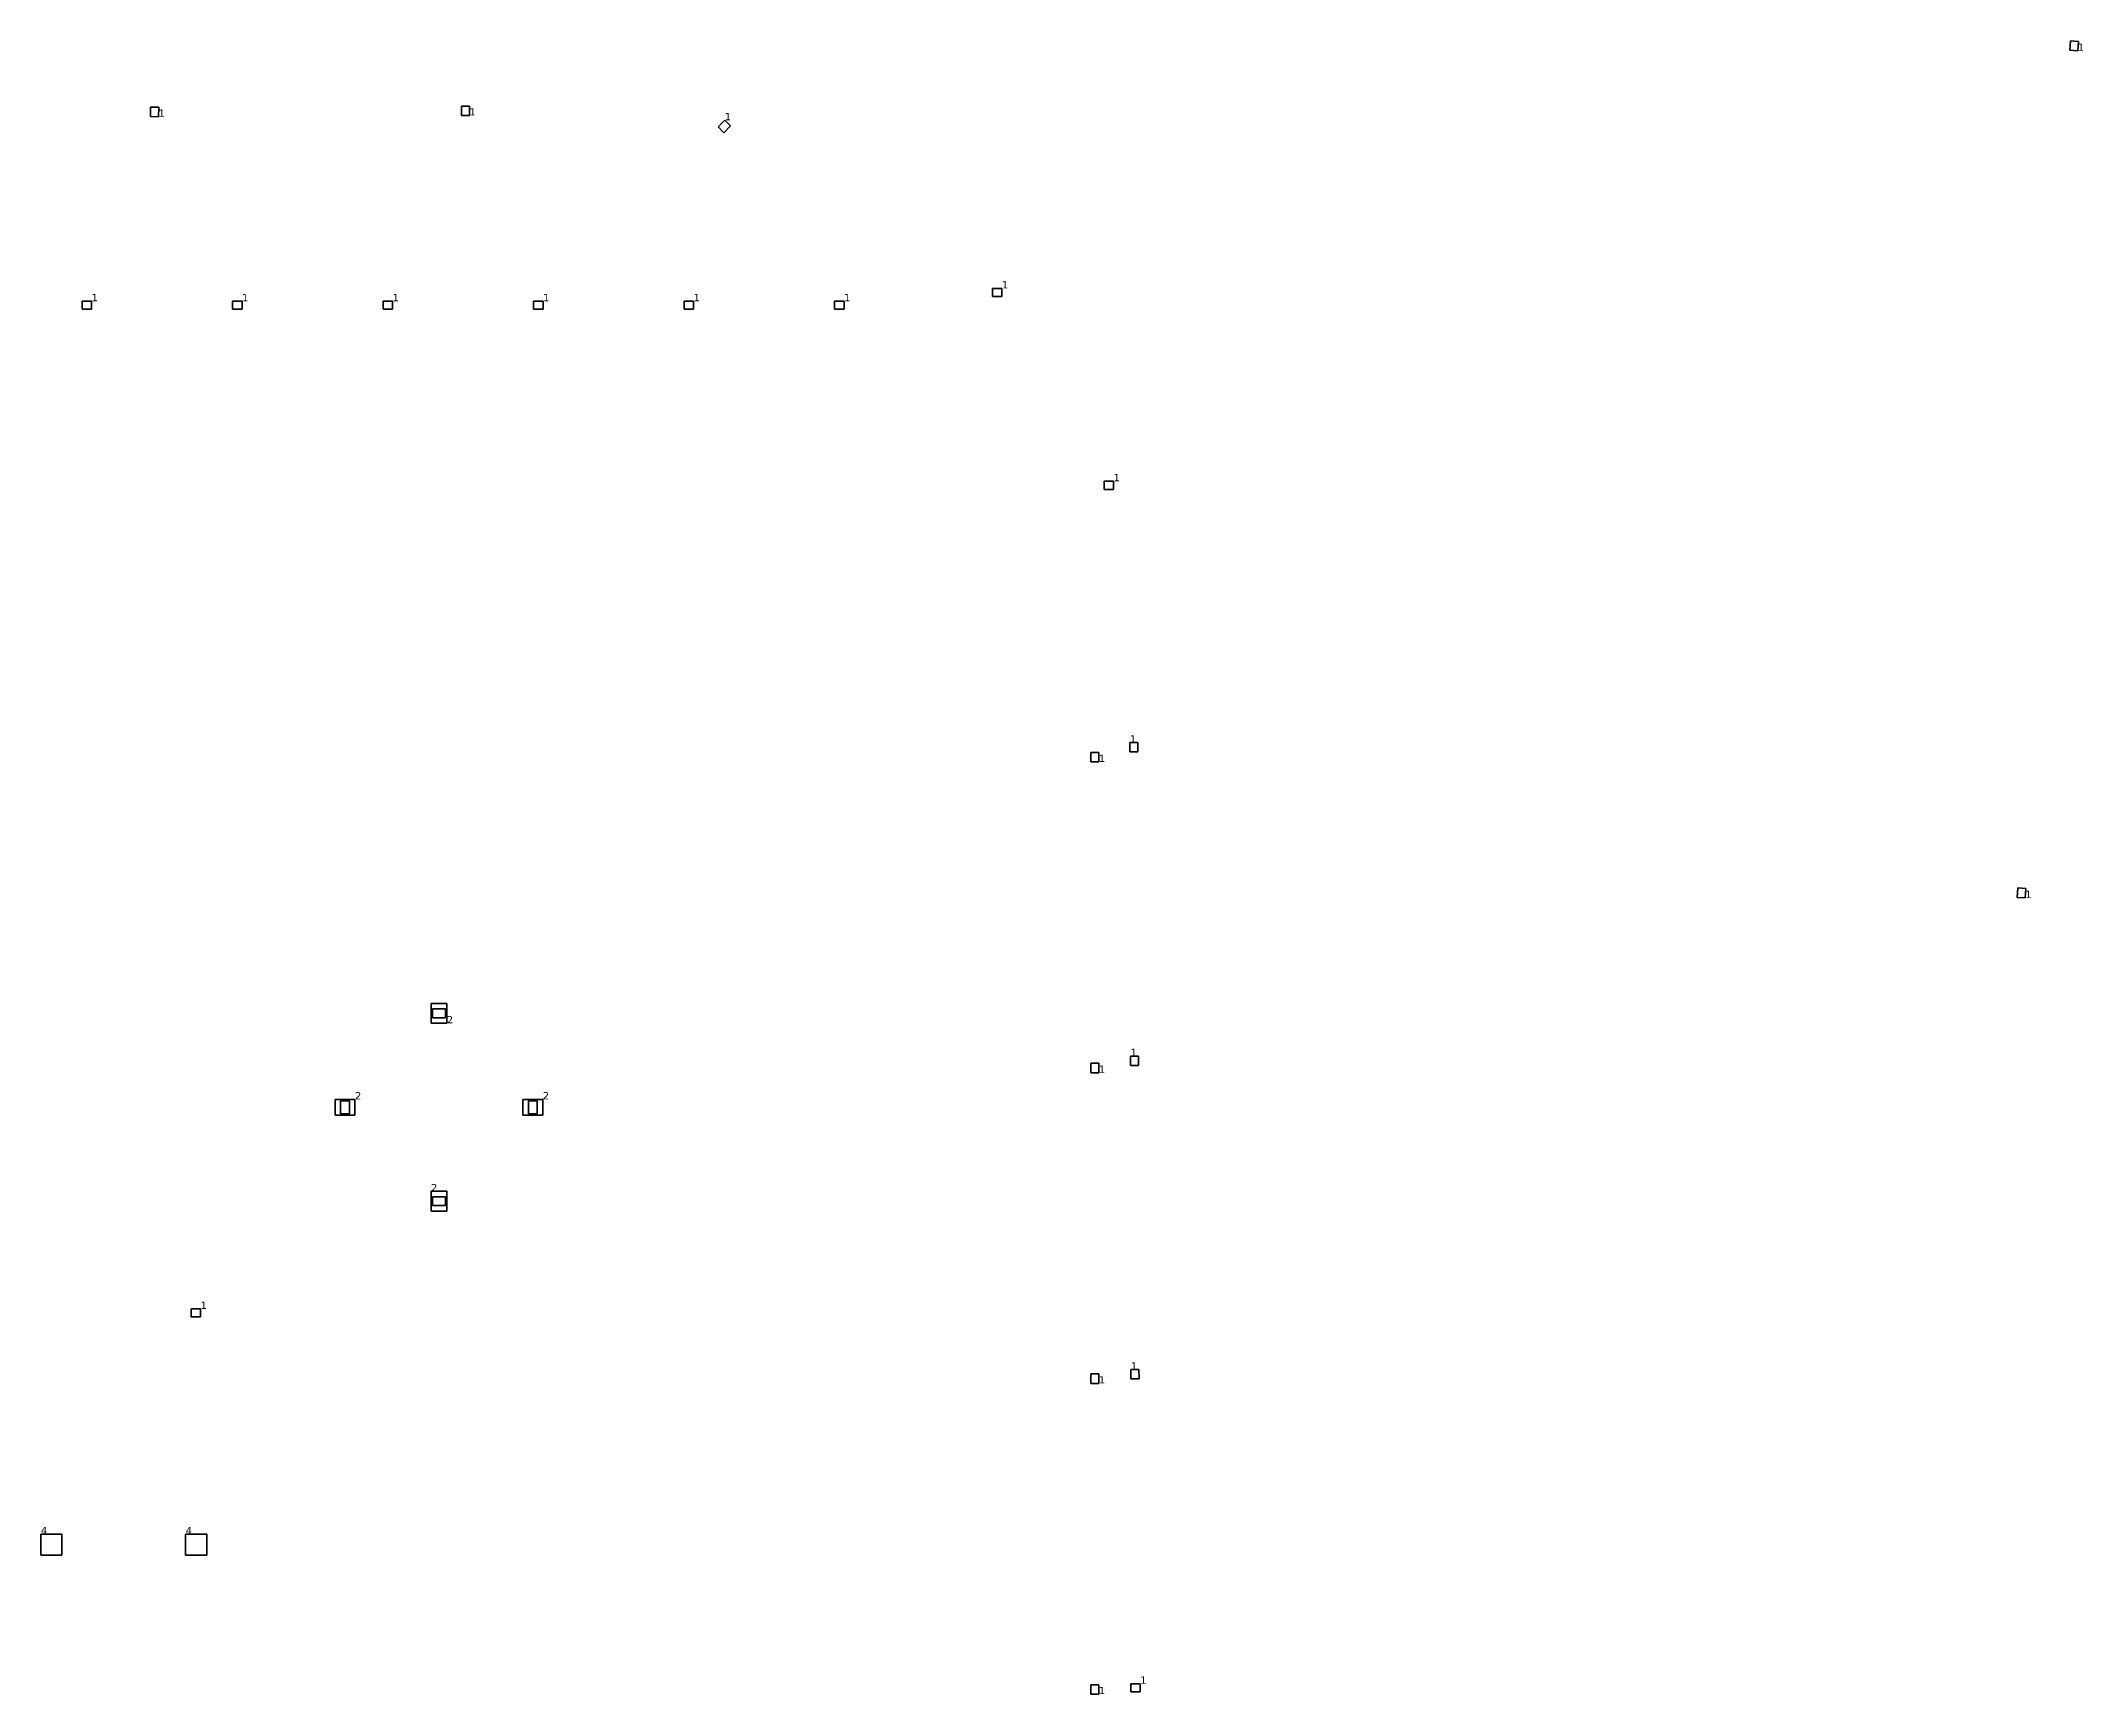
# Model space of a CAD drawing. Header units: inches. Extents: x -3 to 1235, y -1 to 963.
# Drawn here: x 159.6 to 210.5, y 105.9 to 147.1 of the extents above; entities that cross this region are included whole.
import ezdxf

# ---------------------------------------------------------------- set-up
doc = ezdxf.new("R2010")
doc.units = ezdxf.units.IN
doc.header["$MEASUREMENT"] = 0
doc.layers.add('DLX_TERR_LUM', color=7, linetype='Continuous', true_color=0x000000)
doc.layers.add('DLX_TERR_LUMKEY_IDX', color=7, linetype='Continuous', true_color=0x7f7f7f)
doc.styles.add('TableTextStyle', font='')
doc.styles.get('TableTextStyle').set_extended_font_data('VERDANA.TTF')

msp = doc.modelspace()

# ---------------------------------------------------------------- linework, layer by layer
at = {"layer": 'DLX_TERR_LUM'}
for points in [[(210.133, 146.83, 0), (210.148, 147.064, 0)], [(210.148, 147.064, 0), (210.133, 146.83, 0)], [(210.148, 147.064, 0), (210.133, 146.83, 0)], [(210.133, 146.83, 0), (210.148, 147.064, 0)], [(210.148, 147.064, 0), (210.348, 147.052, 0)], [(210.348, 147.052, 0), (210.148, 147.064, 0)], [(210.148, 147.064, 0), (210.148, 147.064, 0)], [(210.148, 147.064, 0), (210.148, 147.064, 0)], [(210.348, 147.052, 0), (210.148, 147.064, 0)], [(210.148, 147.064, 0), (210.348, 147.052, 0)], [(210.333, 146.817, 0), (210.133, 146.83, 0)], [(210.133, 146.83, 0), (210.133, 146.83, 0)], [(210.133, 146.83, 0), (210.333, 146.817, 0)], [(210.133, 146.83, 0), (210.133, 146.83, 0)], [(210.133, 146.83, 0), (210.333, 146.817, 0)], [(210.333, 146.817, 0), (210.133, 146.83, 0)], [(210.348, 147.052, 0), (210.333, 146.817, 0)], [(210.333, 146.817, 0), (210.348, 147.052, 0)], [(210.333, 146.817, 0), (210.348, 147.052, 0)], [(210.348, 147.052, 0), (210.333, 146.817, 0)], [(210.333, 146.817, 0), (210.333, 146.817, 0)], [(210.333, 146.817, 0), (210.333, 146.817, 0)], [(210.348, 147.052, 0), (210.348, 147.052, 0)], [(210.348, 147.052, 0), (210.348, 147.052, 0)], [(162.313, 145.178, 0), (162.317, 145.413, 0)], [(162.317, 145.413, 0), (162.313, 145.178, 0)], [(162.317, 145.413, 0), (162.313, 145.178, 0)], [(162.313, 145.178, 0), (162.317, 145.413, 0)], [(162.513, 145.175, 0), (162.313, 145.178, 0)], [(162.313, 145.178, 0), (162.313, 145.178, 0)], [(162.313, 145.178, 0), (162.513, 145.175, 0)], [(162.313, 145.178, 0), (162.313, 145.178, 0)], [(162.313, 145.178, 0), (162.513, 145.175, 0)], [(162.513, 145.175, 0), (162.313, 145.178, 0)], [(162.317, 145.413, 0), (162.517, 145.41, 0)], [(162.517, 145.41, 0), (162.317, 145.413, 0)], [(162.317, 145.413, 0), (162.317, 145.413, 0)], [(162.317, 145.413, 0), (162.317, 145.413, 0)], [(162.517, 145.41, 0), (162.317, 145.413, 0)], [(162.317, 145.413, 0), (162.517, 145.41, 0)], [(162.517, 145.41, 0), (162.513, 145.175, 0)], [(162.513, 145.175, 0), (162.517, 145.41, 0)], [(162.513, 145.175, 0), (162.517, 145.41, 0)], [(162.517, 145.41, 0), (162.513, 145.175, 0)], [(162.513, 145.175, 0), (162.513, 145.175, 0)], [(162.513, 145.175, 0), (162.513, 145.175, 0)], [(162.517, 145.41, 0), (162.517, 145.41, 0)], [(162.517, 145.41, 0), (162.517, 145.41, 0)], [(170.058, 145.441, 0), (170.258, 145.441, 0)], [(170.258, 145.441, 0), (170.058, 145.441, 0)], [(170.058, 145.441, 0), (170.058, 145.441, 0)], [(170.058, 145.206, 0), (170.058, 145.441, 0)], [(170.058, 145.441, 0), (170.058, 145.441, 0)], [(170.058, 145.441, 0), (170.058, 145.206, 0)], [(170.258, 145.441, 0), (170.058, 145.441, 0)], [(170.058, 145.441, 0), (170.058, 145.206, 0)], [(170.058, 145.441, 0), (170.258, 145.441, 0)], [(170.058, 145.206, 0), (170.058, 145.441, 0)], [(170.058, 145.441, 0), (170.258, 145.441, 0)], [(170.258, 145.441, 0), (170.058, 145.441, 0)], [(170.058, 145.441, 0), (170.058, 145.441, 0)], [(170.058, 145.206, 0), (170.058, 145.441, 0)], [(170.058, 145.441, 0), (170.058, 145.441, 0)], [(170.058, 145.441, 0), (170.058, 145.206, 0)], [(170.258, 145.441, 0), (170.058, 145.441, 0)], [(170.058, 145.441, 0), (170.058, 145.206, 0)], [(170.058, 145.441, 0), (170.258, 145.441, 0)], [(170.058, 145.206, 0), (170.058, 145.441, 0)], [(170.258, 145.206, 0), (170.058, 145.206, 0)], [(170.058, 145.206, 0), (170.058, 145.206, 0)], [(170.058, 145.206, 0), (170.258, 145.206, 0)], [(170.058, 145.206, 0), (170.058, 145.206, 0)], [(170.058, 145.206, 0), (170.258, 145.206, 0)], [(170.258, 145.206, 0), (170.058, 145.206, 0)], [(170.258, 145.206, 0), (170.058, 145.206, 0)], [(170.058, 145.206, 0), (170.058, 145.206, 0)], [(170.058, 145.206, 0), (170.258, 145.206, 0)], [(170.058, 145.206, 0), (170.058, 145.206, 0)], [(170.058, 145.206, 0), (170.258, 145.206, 0)], [(170.258, 145.206, 0), (170.058, 145.206, 0)], [(170.258, 145.441, 0), (170.258, 145.441, 0)], [(170.258, 145.441, 0), (170.258, 145.206, 0)], [(170.258, 145.206, 0), (170.258, 145.441, 0)], [(170.258, 145.441, 0), (170.258, 145.441, 0)], [(170.258, 145.206, 0), (170.258, 145.441, 0)], [(170.258, 145.441, 0), (170.258, 145.206, 0)], [(170.258, 145.441, 0), (170.258, 145.441, 0)], [(170.258, 145.441, 0), (170.258, 145.206, 0)], [(170.258, 145.206, 0), (170.258, 145.441, 0)], [(170.258, 145.441, 0), (170.258, 145.441, 0)], [(170.258, 145.206, 0), (170.258, 145.441, 0)], [(170.258, 145.441, 0), (170.258, 145.206, 0)], [(170.258, 145.206, 0), (170.258, 145.206, 0)], [(170.258, 145.206, 0), (170.258, 145.206, 0)], [(170.258, 145.206, 0), (170.258, 145.206, 0)], [(170.258, 145.206, 0), (170.258, 145.206, 0)], [(176.454, 144.919, 0), (176.62, 145.085, 0)], [(176.62, 145.085, 0), (176.454, 144.919, 0)], [(176.62, 145.085, 0), (176.454, 144.919, 0)], [(176.454, 144.919, 0), (176.62, 145.085, 0)], [(176.62, 145.085, 0), (176.761, 144.944, 0)], [(176.761, 144.944, 0), (176.62, 145.085, 0)], [(176.62, 145.085, 0), (176.62, 145.085, 0)], [(176.62, 145.085, 0), (176.62, 145.085, 0)], [(176.761, 144.944, 0), (176.62, 145.085, 0)], [(176.62, 145.085, 0), (176.761, 144.944, 0)], [(176.595, 144.777, 0), (176.454, 144.919, 0)], [(176.454, 144.919, 0), (176.454, 144.919, 0)], [(176.454, 144.919, 0), (176.595, 144.777, 0)], [(176.454, 144.919, 0), (176.454, 144.919, 0)], [(176.454, 144.919, 0), (176.595, 144.777, 0)], [(176.595, 144.777, 0), (176.454, 144.919, 0)], [(176.761, 144.944, 0), (176.595, 144.777, 0)], [(176.595, 144.777, 0), (176.761, 144.944, 0)], [(176.595, 144.777, 0), (176.761, 144.944, 0)], [(176.761, 144.944, 0), (176.595, 144.777, 0)], [(176.595, 144.777, 0), (176.595, 144.777, 0)], [(176.595, 144.777, 0), (176.595, 144.777, 0)], [(176.761, 144.944, 0), (176.761, 144.944, 0)], [(176.761, 144.944, 0), (176.761, 144.944, 0)], [(160.608, 140.38, 0), (160.608, 140.58, 0)], [(160.608, 140.58, 0), (160.608, 140.58, 0)], [(160.608, 140.58, 0), (160.608, 140.38, 0)], [(160.608, 140.58, 0), (160.843, 140.58, 0)], [(160.843, 140.58, 0), (160.608, 140.58, 0)], [(160.608, 140.58, 0), (160.608, 140.58, 0)], [(160.608, 140.58, 0), (160.608, 140.38, 0)], [(160.843, 140.58, 0), (160.608, 140.58, 0)], [(160.608, 140.38, 0), (160.608, 140.58, 0)], [(160.608, 140.58, 0), (160.843, 140.58, 0)], [(160.843, 140.58, 0), (160.843, 140.38, 0)], [(160.843, 140.38, 0), (160.843, 140.58, 0)], [(160.843, 140.58, 0), (160.843, 140.58, 0)], [(160.843, 140.58, 0), (160.843, 140.58, 0)], [(160.843, 140.38, 0), (160.843, 140.58, 0)], [(160.843, 140.58, 0), (160.843, 140.38, 0)], [(164.358, 140.38, 0), (164.358, 140.58, 0)], [(164.358, 140.58, 0), (164.358, 140.58, 0)], [(164.358, 140.58, 0), (164.358, 140.38, 0)], [(164.358, 140.58, 0), (164.593, 140.58, 0)], [(164.593, 140.58, 0), (164.358, 140.58, 0)], [(164.358, 140.58, 0), (164.358, 140.58, 0)], [(164.358, 140.58, 0), (164.358, 140.38, 0)], [(164.593, 140.58, 0), (164.358, 140.58, 0)], [(164.358, 140.38, 0), (164.358, 140.58, 0)], [(164.358, 140.58, 0), (164.593, 140.58, 0)], [(164.593, 140.58, 0), (164.593, 140.38, 0)], [(164.593, 140.38, 0), (164.593, 140.58, 0)], [(164.593, 140.58, 0), (164.593, 140.58, 0)], [(164.593, 140.58, 0), (164.593, 140.58, 0)], [(164.593, 140.38, 0), (164.593, 140.58, 0)], [(164.593, 140.58, 0), (164.593, 140.38, 0)], [(168.108, 140.38, 0), (168.108, 140.58, 0)], [(168.108, 140.58, 0), (168.108, 140.58, 0)], [(168.108, 140.58, 0), (168.108, 140.38, 0)], [(168.108, 140.58, 0), (168.343, 140.58, 0)], [(168.343, 140.58, 0), (168.108, 140.58, 0)], [(168.108, 140.58, 0), (168.108, 140.58, 0)], [(168.108, 140.58, 0), (168.108, 140.38, 0)], [(168.343, 140.58, 0), (168.108, 140.58, 0)], [(168.108, 140.38, 0), (168.108, 140.58, 0)], [(168.108, 140.58, 0), (168.343, 140.58, 0)], [(168.343, 140.58, 0), (168.343, 140.38, 0)], [(168.343, 140.38, 0), (168.343, 140.58, 0)], [(168.343, 140.58, 0), (168.343, 140.58, 0)], [(168.343, 140.58, 0), (168.343, 140.58, 0)], [(168.343, 140.38, 0), (168.343, 140.58, 0)], [(168.343, 140.58, 0), (168.343, 140.38, 0)], [(171.858, 140.38, 0), (171.858, 140.58, 0)], [(171.858, 140.58, 0), (171.858, 140.58, 0)], [(171.858, 140.58, 0), (171.858, 140.38, 0)], [(171.858, 140.58, 0), (172.093, 140.58, 0)], [(172.093, 140.58, 0), (171.858, 140.58, 0)], [(171.858, 140.58, 0), (171.858, 140.58, 0)], [(171.858, 140.58, 0), (171.858, 140.38, 0)], [(172.093, 140.58, 0), (171.858, 140.58, 0)], [(171.858, 140.38, 0), (171.858, 140.58, 0)], [(171.858, 140.58, 0), (172.093, 140.58, 0)], [(172.093, 140.58, 0), (172.093, 140.38, 0)], [(172.093, 140.38, 0), (172.093, 140.58, 0)], [(172.093, 140.58, 0), (172.093, 140.58, 0)], [(172.093, 140.58, 0), (172.093, 140.58, 0)], [(172.093, 140.38, 0), (172.093, 140.58, 0)], [(172.093, 140.58, 0), (172.093, 140.38, 0)], [(175.608, 140.38, 0), (175.608, 140.58, 0)], [(175.608, 140.58, 0), (175.608, 140.58, 0)], [(175.608, 140.58, 0), (175.608, 140.38, 0)], [(175.608, 140.58, 0), (175.843, 140.58, 0)], [(175.843, 140.58, 0), (175.608, 140.58, 0)], [(175.608, 140.58, 0), (175.608, 140.58, 0)], [(175.608, 140.58, 0), (175.608, 140.38, 0)], [(175.843, 140.58, 0), (175.608, 140.58, 0)], [(175.608, 140.38, 0), (175.608, 140.58, 0)], [(175.608, 140.58, 0), (175.843, 140.58, 0)], [(175.843, 140.58, 0), (175.843, 140.38, 0)], [(175.843, 140.38, 0), (175.843, 140.58, 0)], [(175.843, 140.58, 0), (175.843, 140.58, 0)], [(175.843, 140.58, 0), (175.843, 140.58, 0)], [(175.843, 140.38, 0), (175.843, 140.58, 0)], [(175.843, 140.58, 0), (175.843, 140.38, 0)], [(179.358, 140.38, 0), (179.358, 140.58, 0)], [(179.358, 140.58, 0), (179.358, 140.58, 0)], [(179.358, 140.58, 0), (179.358, 140.38, 0)], [(179.358, 140.58, 0), (179.593, 140.58, 0)], [(179.593, 140.58, 0), (179.358, 140.58, 0)], [(179.358, 140.58, 0), (179.358, 140.58, 0)], [(179.358, 140.58, 0), (179.358, 140.38, 0)], [(179.593, 140.58, 0), (179.358, 140.58, 0)], [(179.358, 140.38, 0), (179.358, 140.58, 0)], [(179.358, 140.58, 0), (179.593, 140.58, 0)], [(179.593, 140.58, 0), (179.593, 140.38, 0)], [(179.593, 140.38, 0), (179.593, 140.58, 0)], [(179.593, 140.58, 0), (179.593, 140.58, 0)], [(179.593, 140.58, 0), (179.593, 140.58, 0)], [(179.593, 140.38, 0), (179.593, 140.58, 0)], [(179.593, 140.58, 0), (179.593, 140.38, 0)], [(183.293, 140.699, 0), (183.293, 140.899, 0)], [(183.293, 140.899, 0), (183.293, 140.899, 0)], [(183.293, 140.899, 0), (183.293, 140.699, 0)], [(183.293, 140.899, 0), (183.528, 140.899, 0)], [(183.528, 140.899, 0), (183.293, 140.899, 0)], [(183.293, 140.899, 0), (183.293, 140.899, 0)], [(183.293, 140.899, 0), (183.293, 140.699, 0)], [(183.528, 140.899, 0), (183.293, 140.899, 0)], [(183.293, 140.699, 0), (183.293, 140.899, 0)], [(183.293, 140.899, 0), (183.528, 140.899, 0)], [(183.528, 140.699, 0), (183.293, 140.699, 0)], [(183.293, 140.699, 0), (183.293, 140.699, 0)], [(183.293, 140.699, 0), (183.528, 140.699, 0)], [(183.293, 140.699, 0), (183.293, 140.699, 0)], [(183.293, 140.699, 0), (183.528, 140.699, 0)], [(183.528, 140.699, 0), (183.293, 140.699, 0)], [(183.528, 140.899, 0), (183.528, 140.699, 0)], [(183.528, 140.699, 0), (183.528, 140.899, 0)], [(183.528, 140.899, 0), (183.528, 140.899, 0)], [(183.528, 140.899, 0), (183.528, 140.899, 0)], [(183.528, 140.699, 0), (183.528, 140.899, 0)], [(183.528, 140.899, 0), (183.528, 140.699, 0)], [(183.528, 140.699, 0), (183.528, 140.699, 0)], [(183.528, 140.699, 0), (183.528, 140.699, 0)], [(160.843, 140.38, 0), (160.608, 140.38, 0)], [(160.608, 140.38, 0), (160.608, 140.38, 0)], [(160.608, 140.38, 0), (160.843, 140.38, 0)], [(160.608, 140.38, 0), (160.608, 140.38, 0)], [(160.608, 140.38, 0), (160.843, 140.38, 0)], [(160.843, 140.38, 0), (160.608, 140.38, 0)], [(160.843, 140.38, 0), (160.843, 140.38, 0)], [(160.843, 140.38, 0), (160.843, 140.38, 0)], [(164.593, 140.38, 0), (164.358, 140.38, 0)], [(164.358, 140.38, 0), (164.358, 140.38, 0)], [(164.358, 140.38, 0), (164.593, 140.38, 0)], [(164.358, 140.38, 0), (164.358, 140.38, 0)], [(164.358, 140.38, 0), (164.593, 140.38, 0)], [(164.593, 140.38, 0), (164.358, 140.38, 0)], [(164.593, 140.38, 0), (164.593, 140.38, 0)], [(164.593, 140.38, 0), (164.593, 140.38, 0)], [(168.343, 140.38, 0), (168.108, 140.38, 0)], [(168.108, 140.38, 0), (168.108, 140.38, 0)], [(168.108, 140.38, 0), (168.343, 140.38, 0)], [(168.108, 140.38, 0), (168.108, 140.38, 0)], [(168.108, 140.38, 0), (168.343, 140.38, 0)], [(168.343, 140.38, 0), (168.108, 140.38, 0)], [(168.343, 140.38, 0), (168.343, 140.38, 0)], [(168.343, 140.38, 0), (168.343, 140.38, 0)], [(172.093, 140.38, 0), (171.858, 140.38, 0)], [(171.858, 140.38, 0), (171.858, 140.38, 0)], [(171.858, 140.38, 0), (172.093, 140.38, 0)], [(171.858, 140.38, 0), (171.858, 140.38, 0)], [(171.858, 140.38, 0), (172.093, 140.38, 0)], [(172.093, 140.38, 0), (171.858, 140.38, 0)], [(172.093, 140.38, 0), (172.093, 140.38, 0)], [(172.093, 140.38, 0), (172.093, 140.38, 0)], [(175.843, 140.38, 0), (175.608, 140.38, 0)], [(175.608, 140.38, 0), (175.608, 140.38, 0)], [(175.608, 140.38, 0), (175.843, 140.38, 0)], [(175.608, 140.38, 0), (175.608, 140.38, 0)], [(175.608, 140.38, 0), (175.843, 140.38, 0)], [(175.843, 140.38, 0), (175.608, 140.38, 0)], [(175.843, 140.38, 0), (175.843, 140.38, 0)], [(175.843, 140.38, 0), (175.843, 140.38, 0)], [(179.593, 140.38, 0), (179.358, 140.38, 0)], [(179.358, 140.38, 0), (179.358, 140.38, 0)], [(179.358, 140.38, 0), (179.593, 140.38, 0)], [(179.358, 140.38, 0), (179.358, 140.38, 0)], [(179.358, 140.38, 0), (179.593, 140.38, 0)], [(179.593, 140.38, 0), (179.358, 140.38, 0)], [(179.593, 140.38, 0), (179.593, 140.38, 0)], [(179.593, 140.38, 0), (179.593, 140.38, 0)], [(186.072, 135.893, 0), (186.072, 136.093, 0)], [(186.072, 136.093, 0), (186.072, 136.093, 0)], [(186.072, 136.093, 0), (186.072, 135.893, 0)], [(186.072, 136.093, 0), (186.307, 136.093, 0)], [(186.307, 136.093, 0), (186.072, 136.093, 0)], [(186.072, 136.093, 0), (186.072, 136.093, 0)], [(186.072, 136.093, 0), (186.072, 135.893, 0)], [(186.307, 136.093, 0), (186.072, 136.093, 0)], [(186.072, 135.893, 0), (186.072, 136.093, 0)], [(186.072, 136.093, 0), (186.307, 136.093, 0)], [(186.307, 135.893, 0), (186.072, 135.893, 0)], [(186.072, 135.893, 0), (186.072, 135.893, 0)], [(186.072, 135.893, 0), (186.307, 135.893, 0)], [(186.072, 135.893, 0), (186.072, 135.893, 0)], [(186.072, 135.893, 0), (186.307, 135.893, 0)], [(186.307, 135.893, 0), (186.072, 135.893, 0)], [(186.307, 136.093, 0), (186.307, 135.893, 0)], [(186.307, 135.893, 0), (186.307, 136.093, 0)], [(186.307, 136.093, 0), (186.307, 136.093, 0)], [(186.307, 136.093, 0), (186.307, 136.093, 0)], [(186.307, 135.893, 0), (186.307, 136.093, 0)], [(186.307, 136.093, 0), (186.307, 135.893, 0)], [(186.307, 135.893, 0), (186.307, 135.893, 0)], [(186.307, 135.893, 0), (186.307, 135.893, 0)], [(185.744, 129.337, 0), (185.944, 129.337, 0)], [(185.944, 129.337, 0), (185.744, 129.337, 0)], [(185.744, 129.337, 0), (185.744, 129.337, 0)], [(185.744, 129.102, 0), (185.744, 129.337, 0)], [(185.744, 129.337, 0), (185.744, 129.337, 0)], [(185.744, 129.337, 0), (185.744, 129.102, 0)], [(185.944, 129.337, 0), (185.744, 129.337, 0)], [(185.744, 129.337, 0), (185.744, 129.102, 0)], [(185.744, 129.337, 0), (185.944, 129.337, 0)], [(185.744, 129.102, 0), (185.744, 129.337, 0)], [(185.944, 129.337, 0), (185.944, 129.337, 0)], [(185.944, 129.337, 0), (185.944, 129.102, 0)], [(185.944, 129.102, 0), (185.944, 129.337, 0)], [(185.944, 129.337, 0), (185.944, 129.337, 0)], [(185.944, 129.102, 0), (185.944, 129.337, 0)], [(185.944, 129.337, 0), (185.944, 129.102, 0)], [(186.716, 129.351, 0), (186.716, 129.586, 0)], [(186.716, 129.586, 0), (186.716, 129.586, 0)], [(186.716, 129.586, 0), (186.716, 129.351, 0)], [(186.716, 129.586, 0), (186.916, 129.586, 0)], [(186.916, 129.586, 0), (186.716, 129.586, 0)], [(186.716, 129.586, 0), (186.716, 129.586, 0)], [(186.916, 129.586, 0), (186.716, 129.586, 0)], [(186.716, 129.586, 0), (186.716, 129.351, 0)], [(186.716, 129.351, 0), (186.716, 129.586, 0)], [(186.716, 129.586, 0), (186.916, 129.586, 0)], [(186.916, 129.351, 0), (186.716, 129.351, 0)], [(186.716, 129.351, 0), (186.716, 129.351, 0)], [(186.716, 129.351, 0), (186.916, 129.351, 0)], [(186.716, 129.351, 0), (186.716, 129.351, 0)], [(186.716, 129.351, 0), (186.916, 129.351, 0)], [(186.916, 129.351, 0), (186.716, 129.351, 0)], [(186.916, 129.586, 0), (186.916, 129.586, 0)], [(186.916, 129.586, 0), (186.916, 129.351, 0)], [(186.916, 129.351, 0), (186.916, 129.586, 0)], [(186.916, 129.586, 0), (186.916, 129.586, 0)], [(186.916, 129.351, 0), (186.916, 129.586, 0)], [(186.916, 129.586, 0), (186.916, 129.351, 0)], [(186.916, 129.351, 0), (186.916, 129.351, 0)], [(186.916, 129.351, 0), (186.916, 129.351, 0)], [(185.944, 129.102, 0), (185.744, 129.102, 0)], [(185.744, 129.102, 0), (185.744, 129.102, 0)], [(185.744, 129.102, 0), (185.944, 129.102, 0)], [(185.744, 129.102, 0), (185.744, 129.102, 0)], [(185.744, 129.102, 0), (185.944, 129.102, 0)], [(185.944, 129.102, 0), (185.744, 129.102, 0)], [(185.944, 129.102, 0), (185.944, 129.102, 0)], [(185.944, 129.102, 0), (185.944, 129.102, 0)], [(208.825, 125.73, 0), (208.839, 125.965, 0)], [(208.839, 125.965, 0), (208.825, 125.73, 0)], [(208.839, 125.965, 0), (208.825, 125.73, 0)], [(208.825, 125.73, 0), (208.839, 125.965, 0)], [(209.024, 125.718, 0), (208.825, 125.73, 0)], [(208.825, 125.73, 0), (208.825, 125.73, 0)], [(208.825, 125.73, 0), (209.024, 125.718, 0)], [(208.825, 125.73, 0), (208.825, 125.73, 0)], [(208.825, 125.73, 0), (209.024, 125.718, 0)], [(209.024, 125.718, 0), (208.825, 125.73, 0)], [(208.839, 125.965, 0), (209.039, 125.952, 0)], [(209.039, 125.952, 0), (208.839, 125.965, 0)], [(208.839, 125.965, 0), (208.839, 125.965, 0)], [(208.839, 125.965, 0), (208.839, 125.965, 0)], [(209.039, 125.952, 0), (208.839, 125.965, 0)], [(208.839, 125.965, 0), (209.039, 125.952, 0)], [(209.039, 125.952, 0), (209.024, 125.718, 0)], [(209.024, 125.718, 0), (209.039, 125.952, 0)], [(209.024, 125.718, 0), (209.039, 125.952, 0)], [(209.039, 125.952, 0), (209.024, 125.718, 0)], [(209.024, 125.718, 0), (209.024, 125.718, 0)], [(209.024, 125.718, 0), (209.024, 125.718, 0)], [(209.039, 125.952, 0), (209.039, 125.952, 0)], [(209.039, 125.952, 0), (209.039, 125.952, 0)], [(169.302, 123.086, 0), (169.697, 123.086, 0)], [(169.697, 123.086, 0), (169.302, 123.086, 0)], [(169.302, 123.086, 0), (169.302, 123.086, 0)], [(169.302, 122.592, 0), (169.302, 123.086, 0)], [(169.302, 123.086, 0), (169.302, 123.086, 0)], [(169.302, 123.086, 0), (169.302, 122.592, 0)], [(169.697, 123.086, 0), (169.302, 123.086, 0)], [(169.302, 123.086, 0), (169.302, 122.592, 0)], [(169.302, 123.086, 0), (169.697, 123.086, 0)], [(169.302, 122.592, 0), (169.302, 123.086, 0)], [(169.661, 122.95, 0), (169.339, 122.95, 0)], [(169.339, 122.95, 0), (169.339, 122.729, 0)], [(169.339, 122.729, 0), (169.339, 122.95, 0)], [(169.339, 122.95, 0), (169.661, 122.95, 0)], [(169.339, 122.729, 0), (169.661, 122.729, 0)], [(169.661, 122.729, 0), (169.339, 122.729, 0)], [(169.661, 122.729, 0), (169.661, 122.95, 0)], [(169.661, 122.95, 0), (169.661, 122.729, 0)], [(169.697, 123.086, 0), (169.697, 123.086, 0)], [(169.697, 123.086, 0), (169.697, 122.592, 0)], [(169.697, 122.592, 0), (169.697, 123.086, 0)], [(169.697, 123.086, 0), (169.697, 123.086, 0)], [(169.697, 122.592, 0), (169.697, 123.086, 0)], [(169.697, 123.086, 0), (169.697, 122.592, 0)], [(169.697, 122.592, 0), (169.302, 122.592, 0)], [(169.302, 122.592, 0), (169.302, 122.592, 0)], [(169.302, 122.592, 0), (169.697, 122.592, 0)], [(169.302, 122.592, 0), (169.302, 122.592, 0)], [(169.302, 122.592, 0), (169.697, 122.592, 0)], [(169.697, 122.592, 0), (169.302, 122.592, 0)], [(169.697, 122.592, 0), (169.697, 122.592, 0)], [(169.697, 122.592, 0), (169.697, 122.592, 0)], [(186.729, 121.542, 0), (186.729, 121.777, 0)], [(186.729, 121.777, 0), (186.729, 121.777, 0)], [(186.729, 121.777, 0), (186.729, 121.542, 0)], [(186.729, 121.777, 0), (186.929, 121.777, 0)], [(186.929, 121.777, 0), (186.729, 121.777, 0)], [(186.729, 121.777, 0), (186.729, 121.777, 0)], [(186.929, 121.777, 0), (186.729, 121.777, 0)], [(186.729, 121.777, 0), (186.729, 121.542, 0)], [(186.729, 121.542, 0), (186.729, 121.777, 0)], [(186.729, 121.777, 0), (186.929, 121.777, 0)], [(186.929, 121.777, 0), (186.929, 121.777, 0)], [(186.929, 121.777, 0), (186.929, 121.542, 0)], [(186.929, 121.542, 0), (186.929, 121.777, 0)], [(186.929, 121.777, 0), (186.929, 121.777, 0)], [(186.929, 121.542, 0), (186.929, 121.777, 0)], [(186.929, 121.777, 0), (186.929, 121.542, 0)], [(185.744, 121.597, 0), (185.944, 121.597, 0)], [(185.944, 121.597, 0), (185.744, 121.597, 0)], [(185.744, 121.597, 0), (185.744, 121.597, 0)], [(185.744, 121.362, 0), (185.744, 121.597, 0)], [(185.744, 121.597, 0), (185.744, 121.597, 0)], [(185.744, 121.597, 0), (185.744, 121.362, 0)], [(185.944, 121.597, 0), (185.744, 121.597, 0)], [(185.744, 121.597, 0), (185.744, 121.362, 0)], [(185.744, 121.597, 0), (185.944, 121.597, 0)], [(185.744, 121.362, 0), (185.744, 121.597, 0)], [(185.944, 121.362, 0), (185.744, 121.362, 0)], [(185.744, 121.362, 0), (185.744, 121.362, 0)], [(185.744, 121.362, 0), (185.944, 121.362, 0)], [(185.744, 121.362, 0), (185.744, 121.362, 0)], [(185.744, 121.362, 0), (185.944, 121.362, 0)], [(185.944, 121.362, 0), (185.744, 121.362, 0)], [(185.944, 121.597, 0), (185.944, 121.597, 0)], [(185.944, 121.597, 0), (185.944, 121.362, 0)], [(185.944, 121.362, 0), (185.944, 121.597, 0)], [(185.944, 121.597, 0), (185.944, 121.597, 0)], [(185.944, 121.362, 0), (185.944, 121.597, 0)], [(185.944, 121.597, 0), (185.944, 121.362, 0)], [(185.944, 121.362, 0), (185.944, 121.362, 0)], [(185.944, 121.362, 0), (185.944, 121.362, 0)], [(186.929, 121.542, 0), (186.729, 121.542, 0)], [(186.729, 121.542, 0), (186.729, 121.542, 0)], [(186.729, 121.542, 0), (186.929, 121.542, 0)], [(186.729, 121.542, 0), (186.729, 121.542, 0)], [(186.729, 121.542, 0), (186.929, 121.542, 0)], [(186.929, 121.542, 0), (186.729, 121.542, 0)], [(186.929, 121.542, 0), (186.929, 121.542, 0)], [(186.929, 121.542, 0), (186.929, 121.542, 0)], [(166.914, 120.302, 0), (166.914, 120.698, 0)], [(166.914, 120.698, 0), (166.914, 120.698, 0)], [(166.914, 120.698, 0), (166.914, 120.302, 0)], [(166.914, 120.698, 0), (167.408, 120.698, 0)], [(167.408, 120.698, 0), (166.914, 120.698, 0)], [(166.914, 120.698, 0), (166.914, 120.698, 0)], [(167.408, 120.698, 0), (166.914, 120.698, 0)], [(166.914, 120.698, 0), (166.914, 120.302, 0)], [(166.914, 120.302, 0), (166.914, 120.698, 0)], [(166.914, 120.698, 0), (167.408, 120.698, 0)], [(167.271, 120.661, 0), (167.05, 120.661, 0)], [(167.05, 120.661, 0), (167.05, 120.339, 0)], [(167.05, 120.339, 0), (167.05, 120.661, 0)], [(167.05, 120.661, 0), (167.271, 120.661, 0)], [(167.271, 120.339, 0), (167.271, 120.661, 0)], [(167.271, 120.661, 0), (167.271, 120.339, 0)], [(167.408, 120.698, 0), (167.408, 120.698, 0)], [(167.408, 120.698, 0), (167.408, 120.302, 0)], [(167.408, 120.302, 0), (167.408, 120.698, 0)], [(167.408, 120.698, 0), (167.408, 120.698, 0)], [(167.408, 120.302, 0), (167.408, 120.698, 0)], [(167.408, 120.698, 0), (167.408, 120.302, 0)], [(171.592, 120.302, 0), (171.592, 120.698, 0)], [(171.592, 120.698, 0), (171.592, 120.698, 0)], [(171.592, 120.698, 0), (171.592, 120.302, 0)], [(171.592, 120.698, 0), (172.086, 120.698, 0)], [(172.086, 120.698, 0), (171.592, 120.698, 0)], [(171.592, 120.698, 0), (171.592, 120.698, 0)], [(171.592, 120.698, 0), (171.592, 120.302, 0)], [(172.086, 120.698, 0), (171.592, 120.698, 0)], [(171.592, 120.302, 0), (171.592, 120.698, 0)], [(171.592, 120.698, 0), (172.086, 120.698, 0)], [(171.729, 120.661, 0), (171.729, 120.339, 0)], [(171.95, 120.661, 0), (171.729, 120.661, 0)], [(171.729, 120.339, 0), (171.729, 120.661, 0)], [(171.729, 120.661, 0), (171.95, 120.661, 0)], [(171.95, 120.339, 0), (171.95, 120.661, 0)], [(171.95, 120.661, 0), (171.95, 120.339, 0)], [(172.086, 120.698, 0), (172.086, 120.302, 0)], [(172.086, 120.302, 0), (172.086, 120.698, 0)], [(172.086, 120.698, 0), (172.086, 120.698, 0)], [(172.086, 120.698, 0), (172.086, 120.698, 0)], [(172.086, 120.302, 0), (172.086, 120.698, 0)], [(172.086, 120.698, 0), (172.086, 120.302, 0)], [(166.914, 120.302, 0), (166.914, 120.302, 0)], [(167.408, 120.302, 0), (166.914, 120.302, 0)], [(166.914, 120.302, 0), (166.914, 120.302, 0)], [(166.914, 120.302, 0), (167.408, 120.302, 0)], [(166.914, 120.302, 0), (167.408, 120.302, 0)], [(167.408, 120.302, 0), (166.914, 120.302, 0)], [(167.05, 120.339, 0), (167.271, 120.339, 0)], [(167.271, 120.339, 0), (167.05, 120.339, 0)], [(167.408, 120.302, 0), (167.408, 120.302, 0)], [(167.408, 120.302, 0), (167.408, 120.302, 0)], [(172.086, 120.302, 0), (171.592, 120.302, 0)], [(171.592, 120.302, 0), (171.592, 120.302, 0)], [(171.592, 120.302, 0), (172.086, 120.302, 0)], [(171.592, 120.302, 0), (171.592, 120.302, 0)], [(171.592, 120.302, 0), (172.086, 120.302, 0)], [(172.086, 120.302, 0), (171.592, 120.302, 0)], [(171.729, 120.339, 0), (171.95, 120.339, 0)], [(171.95, 120.339, 0), (171.729, 120.339, 0)], [(172.086, 120.302, 0), (172.086, 120.302, 0)], [(172.086, 120.302, 0), (172.086, 120.302, 0)], [(169.302, 117.914, 0), (169.302, 118.408, 0)], [(169.302, 118.408, 0), (169.302, 118.408, 0)], [(169.302, 118.408, 0), (169.302, 117.914, 0)], [(169.302, 118.408, 0), (169.697, 118.408, 0)], [(169.697, 118.408, 0), (169.302, 118.408, 0)], [(169.302, 118.408, 0), (169.302, 118.408, 0)], [(169.697, 118.408, 0), (169.302, 118.408, 0)], [(169.302, 118.408, 0), (169.302, 117.914, 0)], [(169.302, 117.914, 0), (169.302, 118.408, 0)], [(169.302, 118.408, 0), (169.697, 118.408, 0)], [(169.661, 118.271, 0), (169.339, 118.271, 0)], [(169.339, 118.271, 0), (169.339, 118.05, 0)], [(169.339, 118.271, 0), (169.661, 118.271, 0)], [(169.339, 118.05, 0), (169.339, 118.271, 0)], [(169.661, 118.05, 0), (169.661, 118.271, 0)], [(169.661, 118.271, 0), (169.661, 118.05, 0)], [(169.697, 118.408, 0), (169.697, 118.408, 0)], [(169.697, 118.408, 0), (169.697, 117.914, 0)], [(169.697, 117.914, 0), (169.697, 118.408, 0)], [(169.697, 118.408, 0), (169.697, 118.408, 0)], [(169.697, 117.914, 0), (169.697, 118.408, 0)], [(169.697, 118.408, 0), (169.697, 117.914, 0)], [(169.697, 117.914, 0), (169.302, 117.914, 0)], [(169.302, 117.914, 0), (169.302, 117.914, 0)], [(169.302, 117.914, 0), (169.697, 117.914, 0)], [(169.302, 117.914, 0), (169.302, 117.914, 0)], [(169.302, 117.914, 0), (169.697, 117.914, 0)], [(169.697, 117.914, 0), (169.302, 117.914, 0)], [(169.339, 118.05, 0), (169.661, 118.05, 0)], [(169.661, 118.05, 0), (169.339, 118.05, 0)], [(169.697, 117.914, 0), (169.697, 117.914, 0)], [(169.697, 117.914, 0), (169.697, 117.914, 0)], [(163.324, 115.279, 0), (163.324, 115.479, 0)], [(163.324, 115.479, 0), (163.324, 115.479, 0)], [(163.324, 115.479, 0), (163.324, 115.279, 0)], [(163.324, 115.479, 0), (163.559, 115.479, 0)], [(163.559, 115.479, 0), (163.324, 115.479, 0)], [(163.324, 115.479, 0), (163.324, 115.479, 0)], [(163.324, 115.479, 0), (163.324, 115.279, 0)], [(163.559, 115.479, 0), (163.324, 115.479, 0)], [(163.324, 115.279, 0), (163.324, 115.479, 0)], [(163.324, 115.479, 0), (163.559, 115.479, 0)], [(163.559, 115.279, 0), (163.324, 115.279, 0)], [(163.324, 115.279, 0), (163.324, 115.279, 0)], [(163.324, 115.279, 0), (163.559, 115.279, 0)], [(163.324, 115.279, 0), (163.324, 115.279, 0)], [(163.324, 115.279, 0), (163.559, 115.279, 0)], [(163.559, 115.279, 0), (163.324, 115.279, 0)], [(163.559, 115.479, 0), (163.559, 115.279, 0)], [(163.559, 115.279, 0), (163.559, 115.479, 0)], [(163.559, 115.479, 0), (163.559, 115.479, 0)], [(163.559, 115.479, 0), (163.559, 115.479, 0)], [(163.559, 115.279, 0), (163.559, 115.479, 0)], [(163.559, 115.479, 0), (163.559, 115.279, 0)], [(163.559, 115.279, 0), (163.559, 115.279, 0)], [(163.559, 115.279, 0), (163.559, 115.279, 0)], [(185.744, 113.857, 0), (185.944, 113.857, 0)], [(185.944, 113.857, 0), (185.744, 113.857, 0)], [(185.744, 113.857, 0), (185.744, 113.857, 0)], [(185.744, 113.622, 0), (185.744, 113.857, 0)], [(185.744, 113.857, 0), (185.744, 113.857, 0)], [(185.744, 113.857, 0), (185.744, 113.622, 0)], [(185.944, 113.857, 0), (185.744, 113.857, 0)], [(185.744, 113.857, 0), (185.744, 113.622, 0)], [(185.744, 113.857, 0), (185.944, 113.857, 0)], [(185.744, 113.622, 0), (185.744, 113.857, 0)], [(185.944, 113.622, 0), (185.744, 113.622, 0)], [(185.744, 113.622, 0), (185.744, 113.622, 0)], [(185.744, 113.622, 0), (185.944, 113.622, 0)], [(185.744, 113.622, 0), (185.744, 113.622, 0)], [(185.744, 113.622, 0), (185.944, 113.622, 0)], [(185.944, 113.622, 0), (185.744, 113.622, 0)], [(185.944, 113.857, 0), (185.944, 113.857, 0)], [(185.944, 113.857, 0), (185.944, 113.622, 0)], [(185.944, 113.622, 0), (185.944, 113.857, 0)], [(185.944, 113.857, 0), (185.944, 113.857, 0)], [(185.944, 113.622, 0), (185.944, 113.857, 0)], [(185.944, 113.857, 0), (185.944, 113.622, 0)], [(185.944, 113.622, 0), (185.944, 113.622, 0)], [(185.944, 113.622, 0), (185.944, 113.622, 0)], [(186.743, 113.733, 0), (186.742, 113.968, 0)], [(186.742, 113.968, 0), (186.742, 113.968, 0)], [(186.742, 113.968, 0), (186.743, 113.733, 0)], [(186.742, 113.968, 0), (186.942, 113.968, 0)], [(186.942, 113.968, 0), (186.742, 113.968, 0)], [(186.742, 113.968, 0), (186.742, 113.968, 0)], [(186.942, 113.968, 0), (186.742, 113.968, 0)], [(186.742, 113.968, 0), (186.743, 113.733, 0)], [(186.743, 113.733, 0), (186.742, 113.968, 0)], [(186.742, 113.968, 0), (186.942, 113.968, 0)], [(186.943, 113.733, 0), (186.743, 113.733, 0)], [(186.743, 113.733, 0), (186.743, 113.733, 0)], [(186.743, 113.733, 0), (186.943, 113.733, 0)], [(186.743, 113.733, 0), (186.743, 113.733, 0)], [(186.743, 113.733, 0), (186.943, 113.733, 0)], [(186.943, 113.733, 0), (186.743, 113.733, 0)], [(186.942, 113.968, 0), (186.942, 113.968, 0)], [(186.942, 113.968, 0), (186.943, 113.733, 0)], [(186.943, 113.733, 0), (186.942, 113.968, 0)], [(186.942, 113.968, 0), (186.942, 113.968, 0)], [(186.943, 113.733, 0), (186.942, 113.968, 0)], [(186.942, 113.968, 0), (186.943, 113.733, 0)], [(186.943, 113.733, 0), (186.943, 113.733, 0)], [(186.943, 113.733, 0), (186.943, 113.733, 0)], [(159.581, 109.342, 0), (159.581, 109.867, 0)], [(159.581, 109.867, 0), (159.581, 109.867, 0)], [(159.581, 109.867, 0), (159.581, 109.342, 0)], [(159.581, 109.867, 0), (160.106, 109.867, 0)], [(160.106, 109.867, 0), (159.581, 109.867, 0)], [(159.581, 109.867, 0), (159.581, 109.867, 0)], [(160.106, 109.867, 0), (159.581, 109.867, 0)], [(159.581, 109.867, 0), (159.581, 109.342, 0)], [(159.581, 109.342, 0), (159.581, 109.867, 0)], [(159.581, 109.867, 0), (160.106, 109.867, 0)], [(160.106, 109.867, 0), (160.106, 109.867, 0)], [(160.106, 109.867, 0), (160.106, 109.342, 0)], [(160.106, 109.342, 0), (160.106, 109.867, 0)], [(160.106, 109.867, 0), (160.106, 109.867, 0)], [(160.106, 109.342, 0), (160.106, 109.867, 0)], [(160.106, 109.867, 0), (160.106, 109.342, 0)], [(163.189, 109.342, 0), (163.189, 109.867, 0)], [(163.189, 109.867, 0), (163.189, 109.867, 0)], [(163.189, 109.867, 0), (163.189, 109.342, 0)], [(163.189, 109.867, 0), (163.714, 109.867, 0)], [(163.714, 109.867, 0), (163.189, 109.867, 0)], [(163.189, 109.867, 0), (163.189, 109.867, 0)], [(163.714, 109.867, 0), (163.189, 109.867, 0)], [(163.189, 109.867, 0), (163.189, 109.342, 0)], [(163.189, 109.342, 0), (163.189, 109.867, 0)], [(163.189, 109.867, 0), (163.714, 109.867, 0)], [(163.714, 109.867, 0), (163.714, 109.867, 0)], [(163.714, 109.867, 0), (163.714, 109.342, 0)], [(163.714, 109.342, 0), (163.714, 109.867, 0)], [(163.714, 109.867, 0), (163.714, 109.867, 0)], [(163.714, 109.342, 0), (163.714, 109.867, 0)], [(163.714, 109.867, 0), (163.714, 109.342, 0)], [(160.106, 109.342, 0), (159.581, 109.342, 0)], [(159.581, 109.342, 0), (159.581, 109.342, 0)], [(159.581, 109.342, 0), (160.106, 109.342, 0)], [(159.581, 109.342, 0), (159.581, 109.342, 0)], [(159.581, 109.342, 0), (160.106, 109.342, 0)], [(160.106, 109.342, 0), (159.581, 109.342, 0)], [(160.106, 109.342, 0), (160.106, 109.342, 0)], [(160.106, 109.342, 0), (160.106, 109.342, 0)], [(163.714, 109.342, 0), (163.189, 109.342, 0)], [(163.189, 109.342, 0), (163.189, 109.342, 0)], [(163.189, 109.342, 0), (163.714, 109.342, 0)], [(163.189, 109.342, 0), (163.189, 109.342, 0)], [(163.189, 109.342, 0), (163.714, 109.342, 0)], [(163.714, 109.342, 0), (163.189, 109.342, 0)], [(163.714, 109.342, 0), (163.714, 109.342, 0)], [(163.714, 109.342, 0), (163.714, 109.342, 0)], [(185.744, 106.117, 0), (185.944, 106.117, 0)], [(185.944, 106.117, 0), (185.744, 106.117, 0)], [(185.744, 106.117, 0), (185.744, 106.117, 0)], [(185.744, 105.882, 0), (185.744, 106.117, 0)], [(185.744, 106.117, 0), (185.744, 106.117, 0)], [(185.744, 106.117, 0), (185.744, 105.882, 0)], [(185.944, 106.117, 0), (185.744, 106.117, 0)], [(185.744, 106.117, 0), (185.744, 105.882, 0)], [(185.744, 106.117, 0), (185.944, 106.117, 0)], [(185.744, 105.882, 0), (185.744, 106.117, 0)], [(185.944, 105.882, 0), (185.744, 105.882, 0)], [(185.744, 105.882, 0), (185.744, 105.882, 0)], [(185.744, 105.882, 0), (185.944, 105.882, 0)], [(185.744, 105.882, 0), (185.744, 105.882, 0)], [(185.744, 105.882, 0), (185.944, 105.882, 0)], [(185.944, 105.882, 0), (185.744, 105.882, 0)], [(185.944, 106.117, 0), (185.944, 106.117, 0)], [(185.944, 106.117, 0), (185.944, 105.882, 0)], [(185.944, 105.882, 0), (185.944, 106.117, 0)], [(185.944, 106.117, 0), (185.944, 106.117, 0)], [(185.944, 105.882, 0), (185.944, 106.117, 0)], [(185.944, 106.117, 0), (185.944, 105.882, 0)], [(185.944, 105.882, 0), (185.944, 105.882, 0)], [(185.944, 105.882, 0), (185.944, 105.882, 0)], [(186.738, 105.942, 0), (186.738, 106.142, 0)], [(186.738, 106.142, 0), (186.738, 106.142, 0)], [(186.738, 106.142, 0), (186.738, 105.942, 0)], [(186.738, 106.142, 0), (186.973, 106.142, 0)], [(186.973, 106.142, 0), (186.738, 106.142, 0)], [(186.738, 106.142, 0), (186.738, 106.142, 0)], [(186.973, 106.142, 0), (186.738, 106.142, 0)], [(186.738, 106.142, 0), (186.738, 105.942, 0)], [(186.738, 105.942, 0), (186.738, 106.142, 0)], [(186.738, 106.142, 0), (186.973, 106.142, 0)], [(186.738, 105.942, 0), (186.738, 105.942, 0)], [(186.973, 105.942, 0), (186.738, 105.942, 0)], [(186.738, 105.942, 0), (186.738, 105.942, 0)], [(186.738, 105.942, 0), (186.973, 105.942, 0)], [(186.738, 105.942, 0), (186.973, 105.942, 0)], [(186.973, 105.942, 0), (186.738, 105.942, 0)], [(186.973, 106.142, 0), (186.973, 106.142, 0)], [(186.973, 106.142, 0), (186.973, 105.942, 0)], [(186.973, 105.942, 0), (186.973, 106.142, 0)], [(186.973, 106.142, 0), (186.973, 106.142, 0)], [(186.973, 105.942, 0), (186.973, 106.142, 0)], [(186.973, 106.142, 0), (186.973, 105.942, 0)], [(186.973, 105.942, 0), (186.973, 105.942, 0)], [(186.973, 105.942, 0), (186.973, 105.942, 0)]]:
    msp.add_polyline3d(points, dxfattribs=at)

# ---------------------------------------------------------------- texts
at = {"layer": 'DLX_TERR_LUMKEY_IDX', "style": 'TableTextStyle'}
for s, p in [('1', (210.333, 146.817)), ('1', (162.513, 145.175)), ('1', (170.258, 145.206)), ('1', (170.258, 145.206)), ('1', (176.62, 145.085)), ('1', (183.528, 140.899)), ('1', (160.843, 140.58)), ('1', (164.593, 140.58)), ('1', (168.343, 140.58)), ('1', (172.093, 140.58)), ('1', (175.843, 140.58)), ('1', (179.593, 140.58)), ('1', (186.307, 136.093)), ('1', (186.716, 129.586)), ('1', (185.944, 129.102)), ('1', (209.024, 125.718)), ('2', (169.697, 122.592)), ('1', (186.729, 121.777)), ('1', (185.944, 121.362)), ('2', (167.408, 120.698)), ('2', (172.086, 120.698)), ('2', (169.302, 118.408)), ('1', (163.559, 115.479)), ('1', (186.742, 113.968)), ('1', (185.944, 113.622)), ('4', (159.581, 109.867)), ('4', (163.189, 109.867)), ('1', (185.944, 105.882)), ('1', (186.973, 106.142))]:
    msp.add_text(s, height=0.18, dxfattribs=at).set_placement(p)

doc.saveas('drawing.dxf')
